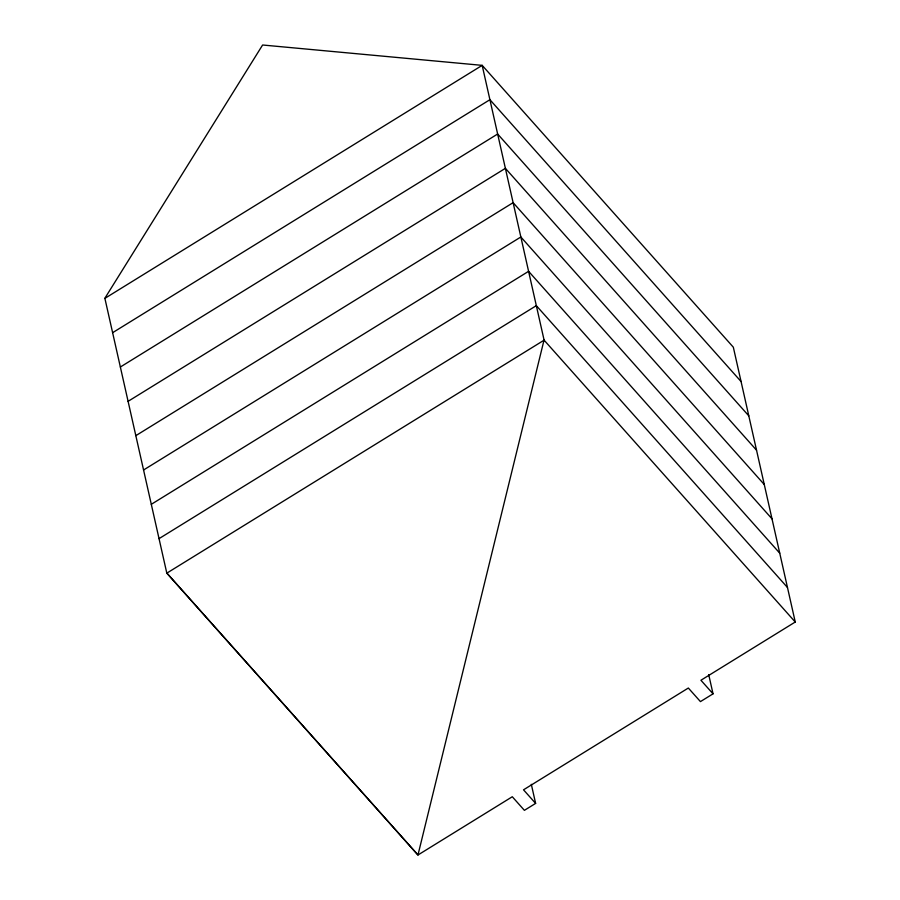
<?xml version="1.0" encoding="UTF-8"?>
<svg xmlns="http://www.w3.org/2000/svg" width="900" height="900" viewBox="0 0 900 900"><rect width="100%" height="100%" fill="white"/><g stroke="black" fill="none" stroke-linecap="round" stroke-linejoin="round"><path stroke-width="1.35" d="M544.061 339.975L417.971 855L166.815 573.154L104.884 298.361M112.624 332.685L489.915 99.698L741.06 381.532M120.364 367.009L497.644 134.021L748.8 415.856M128.093 401.332L505.384 168.345L756.54 450.191M135.832 435.656L513.113 202.669L764.269 484.515M143.572 469.991L520.852 236.993L772.009 518.839M151.301 504.315L528.592 271.327L779.738 553.163M159.041 538.639L536.321 305.651L787.477 587.486M166.815 573.154L544.106 340.166L482.175 65.362L262.609 45L104.749 298.451L482.175 65.362L733.331 347.209L795.251 622.012L700.931 680.254L713.036 693.832L700.447 701.606L688.342 688.028L523.519 789.817L535.624 803.396L524.396 810.337L512.291 796.748L417.971 855L166.77 572.962M544.106 340.166L795.251 622.012M708.716 674.651L713.036 693.832M531.315 784.316L535.624 803.396"/></g></svg>
